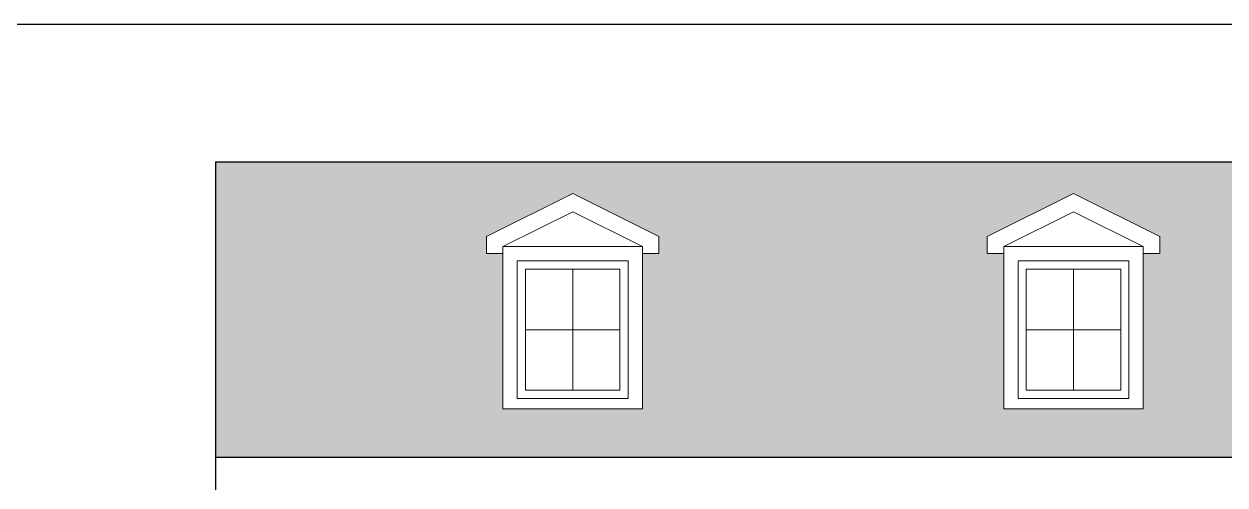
# Model space of a CAD drawing. Header units: inches. Extents: x -1842 to 12195, y -2228 to 2193.
# Drawn here: x 6453.9 to 6746.5, y 819 to 931.4 of the extents above; entities that cross this region are included whole.
import ezdxf

# ---------------------------------------------------------------- set-up
doc = ezdxf.new("R2010")
doc.units = ezdxf.units.IN
doc.header["$LTSCALE"] = 6
doc.header["$MEASUREMENT"] = 0
doc.layers.add('A-GLAZ', color=151, linetype='Continuous', lineweight=13)

msp = doc.modelspace()

# ---------------------------------------------------------------- hatches: boundary and pattern name
h = msp.add_hatch()
h.set_pattern_fill('AR-RSHKE', color=15, scale=0.6)
h.set_pattern_definition([(0, (-6117.4706, 68.2245), (15.3, 7.2), [3.6, -3, 4.2, -1.8, 5.4, -2.4]), (0, (-6113.8706, 68.5245), (15.3, 7.2), [3, -11.4, 2.4, -3.6]), (0, (-6106.6706, 67.7745), (15.3, 7.2), [1.8, -18.6]), (90, (-6117.4706, 68.2245), (-5.1, 7.2), [6.9, -21.9]), (90, (-6113.8706, 68.2245), (-5.1, 7.2), [6.75, -22.05]), (90, (-6110.8706, 68.2245), (-5.1, 7.2), [6.3, -22.5]), (90, (-6106.6706, 67.7745), (-5.1, 7.2), [6.9, -21.9]), (90, (-6104.8706, 67.7745), (-5.1, 7.2), [6.9, -21.9]), (90, (-6099.4706, 68.2245), (-5.1, 7.2), [6.6, -22.2])])
h.paths.add_polyline_path([(7031.3515449, 897.8021528), (6500.5515449, 897.8021528), (6500.5515449, 825.8021528), (6887.3515449, 825.8021528)])
h.paths.add_polyline_path([(6692.5515449, 875.4298362), (6688.5515449, 875.4298362), (6688.5515449, 879.6040485), (6709.5515449, 890.1040485), (6730.5515449, 879.6040485), (6730.5515449, 875.4298362), (6726.5515449, 875.4298362), (6726.5515449, 837.5869497), (6692.5515449, 837.5869497)], flags=16)
h.paths.add_polyline_path([(6696.0515449, 873.6319125), (6723.0515449, 873.6319125), (6723.0515449, 840.0869497), (6696.0515449, 840.0869497)], flags=0)
h.paths.add_polyline_path([(6698.0515449, 871.6319125), (6721.0515449, 871.6319125), (6721.0515449, 842.0869497), (6698.0515449, 842.0869497)], flags=0)
h.paths.add_polyline_path([(6608.5515449, 875.4298362), (6604.5515449, 875.4298362), (6604.5515449, 837.5869497), (6570.5515449, 837.5869497), (6570.5515449, 875.4298362), (6566.5515449, 875.4298362), (6566.5515449, 879.6040485), (6587.5515449, 890.1040485), (6608.5515449, 879.6040485)], flags=16)
h.paths.add_polyline_path([(6601.0515449, 840.0869497), (6574.0515449, 840.0869497), (6574.0515449, 873.6319125), (6601.0515449, 873.6319125)], flags=0)
h.paths.add_polyline_path([(6599.0515449, 842.0869497), (6576.0515449, 842.0869497), (6576.0515449, 871.6319125), (6599.0515449, 871.6319125)], flags=0)
h.paths.add_polyline_path([(6810.5515449, 875.4298362), (6810.5515449, 879.6040485), (6831.5515449, 890.1040485), (6852.5515449, 879.6040485), (6852.5515449, 875.4298362), (6848.5515449, 875.4298362), (6848.5515449, 837.5869497), (6814.5515449, 837.5869497), (6814.5515449, 875.4298362)], flags=16)
h.paths.add_polyline_path([(6818.0515449, 873.6319125), (6845.0515449, 873.6319125), (6845.0515449, 840.0869497), (6818.0515449, 840.0869497)], flags=0)
h.paths.add_polyline_path([(6820.0515449, 871.6319125), (6843.0515449, 871.6319125), (6843.0515449, 842.0869497), (6820.0515449, 842.0869497)], flags=0)
h.paths.add_polyline_path([(7161.3515449, 897.8021528), (7031.3515449, 897.8021528), (7161.3515449, 832.8021528)])

# ---------------------------------------------------------------- linework, layer by layer
for p, q in [((5705.446575, 931.3977447), (7200.1058097, 931.3977447)), ((6500.5515449, 897.8021528), (7161.3515449, 897.8021528)), ((6500.5515449, 897.8021528), (6500.5515449, 817.8021528)), ((6500.5515449, 825.8021528), (6887.3515449, 825.8021528))]:
    msp.add_line(p, q)
at = {"layer": 'A-GLAZ', "lineweight": 9}
for p, q in [((6566.5515449, 879.6040485), (6587.5515449, 890.1040485)), ((6608.5515449, 879.6040485), (6587.5515449, 890.1040485)), ((6688.5515449, 879.6040485), (6709.5515449, 890.1040485)), ((6730.5515449, 879.6040485), (6709.5515449, 890.1040485)), ((6570.5515449, 877.1319125), (6587.5515449, 885.6319125)), ((6604.5515449, 877.1319125), (6587.5515449, 885.6319125)), ((6692.5515449, 877.1319125), (6709.5515449, 885.6319125)), ((6726.5515449, 877.1319125), (6709.5515449, 885.6319125)), ((6566.5515449, 875.4298362), (6566.5515449, 879.6040485)), ((6608.5515449, 879.6040485), (6608.5515449, 875.4298362)), ((6688.5515449, 875.4298362), (6688.5515449, 879.6040485)), ((6730.5515449, 879.6040485), (6730.5515449, 875.4298362)), ((6566.5515449, 875.4298362), (6570.5515449, 875.4298362)), ((6570.5515449, 837.5869497), (6570.5515449, 877.1319125)), ((6570.5515449, 877.1319125), (6604.5515449, 877.1319125)), ((6604.5515449, 877.1319125), (6604.5515449, 837.5869497)), ((6604.5515449, 875.4298362), (6608.5515449, 875.4298362)), ((6688.5515449, 875.4298362), (6692.5515449, 875.4298362)), ((6692.5515449, 837.5869497), (6692.5515449, 877.1319125)), ((6692.5515449, 877.1319125), (6726.5515449, 877.1319125)), ((6726.5515449, 877.1319125), (6726.5515449, 837.5869497)), ((6726.5515449, 875.4298362), (6730.5515449, 875.4298362)), ((6574.0515449, 873.6319125), (6574.0515449, 840.0869497)), ((6574.0515449, 873.6319125), (6601.0515449, 873.6319125)), ((6601.0515449, 873.6319125), (6601.0515449, 840.0869497)), ((6696.0515449, 873.6319125), (6696.0515449, 840.0869497)), ((6696.0515449, 873.6319125), (6723.0515449, 873.6319125)), ((6723.0515449, 873.6319125), (6723.0515449, 840.0869497)), ((6576.0515449, 871.6319125), (6576.0515449, 842.0869497)), ((6576.0515449, 871.6319125), (6599.0515449, 871.6319125)), ((6587.5515449, 871.6319125), (6587.5515449, 842.0869497)), ((6599.0515449, 871.6319125), (6599.0515449, 842.0869497)), ((6698.0515449, 871.6319125), (6698.0515449, 842.0869497)), ((6698.0515449, 871.6319125), (6721.0515449, 871.6319125)), ((6709.5515449, 871.6319125), (6709.5515449, 842.0869497)), ((6721.0515449, 871.6319125), (6721.0515449, 842.0869497)), ((6576.0515449, 856.8594311), (6599.0515449, 856.8594311)), ((6698.0515449, 856.8594311), (6721.0515449, 856.8594311)), ((6574.0515449, 840.0869497), (6601.0515449, 840.0869497)), ((6576.0515449, 842.0869497), (6599.0515449, 842.0869497)), ((6696.0515449, 840.0869497), (6723.0515449, 840.0869497)), ((6698.0515449, 842.0869497), (6721.0515449, 842.0869497)), ((6570.5515449, 837.5869497), (6604.5515449, 837.5869497)), ((6692.5515449, 837.5869497), (6726.5515449, 837.5869497))]:
    msp.add_line(p, q, dxfattribs=at)

doc.saveas('drawing.dxf')
